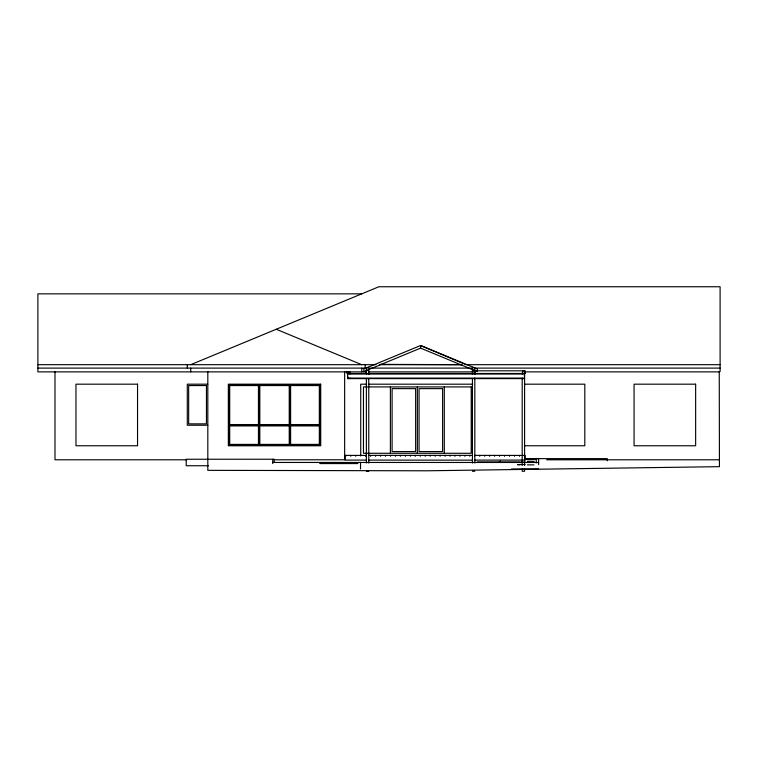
<?xml version="1.0" encoding="UTF-8"?>
<svg xmlns="http://www.w3.org/2000/svg" width="758" height="758" viewBox="0 0 758 758"><rect width="100%" height="100%" fill="white"/><g stroke="black" fill="none" stroke-linecap="round" stroke-linejoin="round"><path stroke-width="1.14" d="M420.595 348.13L420.595 345.506L477.351 368.985L477.351 371.6L420.595 348.13L363.849 371.6L363.849 368.985L420.595 345.506L465.061 364.228M349.514 378.64L350.025 378.119M474.309 378.621L474.821 378.1M524.081 375.949L524.593 375.428M524.081 378.621L524.593 378.1L347.628 378.09M347.628 372.349L348.14 371.837L347.628 374.007L524.593 373.988L524.081 370.804M366.891 373.476L366.379 373.988L366.379 368.274M472.424 373.988L472.935 373.476M522.196 373.988L522.717 370.804M499.115 462.096L500.432 461.158M190.713 364.683L378.867 286.751L720.1 286.751L720.1 371.524L719.247 371.524L719.446 466.663L426.754 470.794L207.815 470.348L207.815 371.524M367.175 367.952L368.767 367.289M366.379 370.88L368.767 369.885M361.756 293.839L37.9 293.839L37.9 371.875L366.493 371.875M37.9 364.683L375.949 364.683M379.379 364.683L462.191 364.683M465.744 364.683L720.1 364.683M37.9 368.104L366.493 368.104M369.913 368.104L471.656 368.104M475.209 368.104L720.1 368.104M368.862 371.875L475.399 371.875M525.114 371.875L719.247 371.875M524.593 378.612L347.628 378.612L347.628 373.381M207.815 384.183L187.292 384.183L187.292 425.238L207.815 425.238M366.626 384.183L360.732 384.183L360.732 456.022L360.799 455.444M368.985 384.183L472.784 384.183M524.413 384.183L584.806 384.183L584.806 445.761L524.413 445.761M229.03 425.238L320.028 425.238M366.285 455.444L345.098 455.378L345.098 460.097L366.285 460.097M368.634 455.378L472.319 455.378M474.546 455.378L525.142 455.444L525.142 460.097L474.546 460.097M525.209 458.628L607.31 458.628L607.31 460.788M525.209 459.073L535.063 459.073M524.46 459.215L536.228 459.215M186.657 459.784L55.002 459.784L55.002 371.524M275.059 459.784L344.653 459.784L344.653 371.524M546.717 459.784L719.247 459.784M368.634 460.097L472.187 460.163M477.114 462.162L525.142 462.162M477.114 462.371L519.912 462.371M272.757 462.456L538.616 462.475M328.839 463.043L319.838 463.043L319.838 463.574L357.88 463.574M518.112 464.559L525.142 464.559M517.591 464.758L519.912 464.758M527.435 464.862L533.935 464.862M208.422 465.744L186.212 465.744L186.212 459.244L274.15 459.244L274.15 462.494M511.498 468.956L538.616 468.975M366.379 471.249L368.767 471.249M472.424 471.249L474.821 471.249M379.796 364.361L461.414 364.664M332.222 462.503L346.207 462.759M472.424 367.289L474.025 367.952M472.424 369.885L474.821 370.88M276.234 329.266L361.756 364.683M474.821 371.325L474.309 370.814L474.821 373.988M368.255 373.476L368.767 373.988M350.025 372.349L349.514 371.837L350.025 374.007M522.196 378.1L522.717 378.621M347.628 376.461L348.14 378.64L347.628 378.119M538.616 464.645L538.616 458.666L536.228 458.666L536.228 463.024M533.935 462.465L533.935 461.271L527.435 461.271L527.435 462.465M524.593 373.372L524.593 465.384M524.593 468.899L524.593 471.249L522.196 471.249L522.196 468.899M524.318 455.444L524.318 455.956M522.196 378.612L522.196 465.384M519.533 455.444L519.533 455.956M519.363 455.444L519.363 455.956M514.568 455.444L514.568 455.956M514.398 455.444L514.398 455.956M509.613 455.444L509.613 455.956M509.442 455.444L509.442 455.956M504.648 455.444L504.648 455.956M504.477 455.444L504.477 455.956M500.432 461.262L500.432 462.503M499.693 455.444L499.693 455.956M499.522 455.444L499.522 455.956M494.728 455.444L494.728 455.956M494.557 455.444L494.557 455.956M489.772 455.444L489.772 455.956M489.602 455.444L489.602 455.956M484.807 455.444L484.807 455.956M484.637 455.444L484.637 455.956M479.852 455.444L479.852 455.956M479.681 455.444L479.681 455.956M475.001 373.476L475.001 370.804L525.275 370.804L525.275 373.476L346.946 373.476L346.946 371.837M474.821 369.146L474.821 374.405M474.821 378.612L474.821 463.043M474.716 455.444L474.716 455.956M472.424 368.312L472.424 374.405M472.424 378.612L472.424 463.043M469.932 455.444L469.932 455.956M469.761 455.444L469.761 455.956M464.967 455.444L464.967 455.956M464.796 455.444L464.796 455.956M460.011 455.444L460.011 455.956M459.841 455.444L459.841 455.956M455.046 455.444L455.046 455.956M454.876 455.444L454.876 455.956M450.091 455.444L450.091 455.956M449.92 455.444L449.92 455.956M445.126 455.444L445.126 455.956M444.955 455.444L444.955 455.956M444.302 386.921L444.302 453.284M440.171 455.444L440.171 455.956M439.991 455.444L439.991 455.956M435.206 455.444L435.206 455.956M435.035 455.444L435.035 455.956M430.241 455.444L430.241 455.956M430.07 455.444L430.07 455.956M425.285 455.444L425.285 455.956M425.115 455.444L425.115 455.956M420.32 455.444L420.32 455.956M420.15 455.444L420.15 455.956M417.345 386.921L417.345 453.284M415.365 455.444L415.365 455.956M415.195 455.444L415.195 455.956M410.4 455.444L410.4 455.956M410.23 455.444L410.23 455.956M405.445 455.444L405.445 455.956M405.274 455.444L405.274 455.956M400.48 455.444L400.48 455.956M400.309 455.444L400.309 455.956M395.524 455.444L395.524 455.956M395.354 455.444L395.354 455.956M390.56 455.444L390.56 455.956M390.389 386.921L390.389 453.284M390.389 455.444L390.389 455.956M385.604 455.444L385.604 455.956M385.434 455.444L385.434 455.956M380.639 455.444L380.639 455.956M380.469 455.444L380.469 455.956M375.684 455.444L375.684 455.956M375.513 455.444L375.513 455.956M370.719 455.444L370.719 455.956M370.548 455.444L370.548 455.956M368.767 368.312L368.767 374.405M368.767 378.612L368.767 463.043M366.379 378.612L366.379 463.043M365.962 371.837L365.962 373.476M365.763 455.444L365.763 455.956M365.593 455.444L365.593 455.956M365.176 364.683L365.176 368.104M361.756 368.104L361.756 371.875M360.533 462.456L360.505 468.956M355.843 455.444L355.843 455.956M355.673 455.444L355.673 455.956M350.878 455.444L350.878 455.956M350.708 455.444L350.708 455.956M345.923 455.444L345.923 455.956M289.916 384.875L289.916 445.079M272.719 459.244L272.719 463.574M259.132 384.875L259.132 445.079M190.713 368.104L190.713 371.875M187.292 364.683L187.292 368.104M137.549 384.183L75.971 384.183L75.971 445.761L137.549 445.761L137.549 384.183M320.71 384.183L228.338 384.183L228.338 445.761L320.71 445.761L320.71 384.183M695.645 384.183L634.067 384.183L634.067 445.761L695.645 445.761L695.645 384.183M320.028 384.875L229.03 384.875L229.03 445.079L320.028 445.079L320.028 384.875M206.451 385.557L188.657 385.557L188.657 423.864L206.451 423.864L206.451 385.557M258.45 385.557L229.712 385.557L229.712 424.556L258.45 424.556L258.45 385.557M289.234 385.557L259.814 385.557L259.814 424.556L289.234 424.556L289.234 385.557M319.336 385.557L290.608 385.557L290.608 424.556L319.336 424.556L319.336 385.557M471.23 386.921L363.47 386.921L363.47 453.284L471.23 453.284L471.23 386.921M415.64 388.636L392.104 388.636L392.104 451.579L415.64 451.579L415.64 388.636M442.596 388.636L419.06 388.636L419.06 451.579L442.596 451.579L442.596 388.636M258.45 425.92L229.712 425.92L229.712 444.396L258.45 444.396L258.45 425.92M289.234 425.92L259.814 425.92L259.814 444.396L289.234 444.396L289.234 425.92M319.336 425.92L290.608 425.92L290.608 444.396L319.336 444.396L319.336 425.92"/></g></svg>
